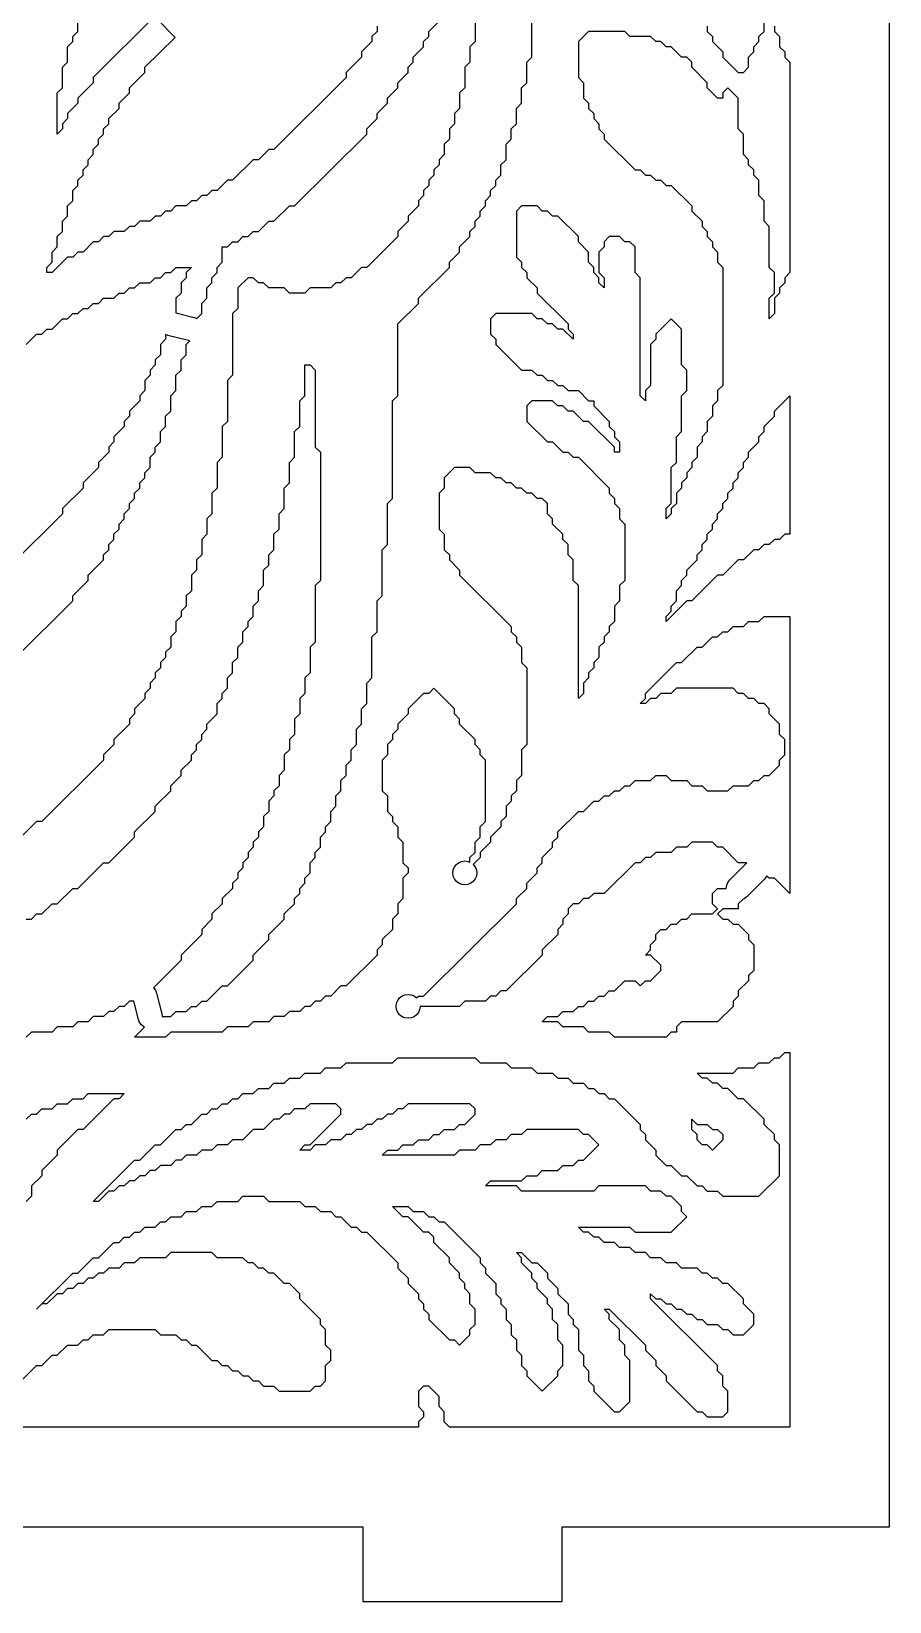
# Model space of a CAD drawing. Header units: millimetres. Extents: x 10 to 410, y 18 to 283.
# Drawn here: x 38.8 to 73.3, y 21 to 84 of the extents above; entities that cross this region are included whole.
import ezdxf

# ---------------------------------------------------------------- set-up
doc = ezdxf.new("R2010")
doc.units = ezdxf.units.MM
doc.layers.add('CUT', color=1, linetype='Continuous')

msp = doc.modelspace()

# ---------------------------------------------------------------- linework, layer by layer
at = {"layer": 'CUT'}
for points in [[(52.134, 147), (52.134, 144), (31.134, 144), (31.134, 147), (23.134, 147), (23.134, 144), (10, 144), (10, 24), (23.134, 24), (23.134, 21), (31.134, 21), (31.134, 24), (52.134, 24), (52.134, 21), (60.134, 21), (60.134, 24), (73.2679, 24), (73.2679, 144), (60.134, 144), (60.134, 147)], [(64.921032, 61.764706), (64.921032, 61.970588), (65.128028, 62.176471), (65.128028, 62.382353), (65.54202, 62.794118), (65.54202, 63), (65.749016, 63.205882), (65.749016, 63.411765), (65.956012, 63.617647), (65.956012, 63.823529), (66.163008, 64.029412), (66.163008, 64.235294), (66.370004, 64.441176), (66.370004, 64.647059), (66.577, 64.852941), (66.577, 65.058824), (66.783996, 65.264706), (66.783996, 65.470588), (66.990992, 65.676471), (66.990992, 65.882353), (67.197989, 66.088235), (67.197989, 66.294118), (67.404985, 66.5), (67.404985, 66.705882), (67.611981, 66.911765), (67.611981, 67.117647), (68.025973, 67.529412), (68.025973, 67.735294), (68.232969, 67.941176), (68.232969, 68.147059), (68.646961, 68.558824), (68.646961, 68.764706), (69.267949, 69.382353), (69.267949, 63.823529), (69.060953, 63.823529), (68.853957, 63.617647), (68.646961, 63.617647), (68.439965, 63.411765), (68.232969, 63.411765), (68.025973, 63.205882), (67.818977, 63.205882), (67.404985, 62.794118), (67.197989, 62.794118), (66.577, 62.176471), (66.370004, 62.176471), (65.335024, 61.147059), (65.128028, 61.147059), (64.300044, 60.323529), (64.300044, 60.529412), (64.50704, 60.735294), (64.50704, 60.941176), (64.714036, 61.147059), (64.714036, 61.558824)], [(63.265064, 57.029412), (63.472059, 57.235294), (63.472059, 57.441176), (64.714036, 58.676471), (64.921032, 58.676471), (65.54202, 59.294118), (65.749016, 59.294118), (66.163008, 59.705882), (66.370004, 59.705882), (66.577, 59.911765), (66.783996, 59.911765), (66.990992, 60.117647), (67.404985, 60.117647), (67.611981, 60.323529), (68.025973, 60.323529), (68.232969, 60.529412), (69.267949, 60.529412), (69.267949, 49.411765), (68.646961, 50.029412), (68.439965, 50.029412), (68.343851, 50.125009), (68.334904, 50.103245), (68.258892, 50.003628), (67.538314, 49.279153), (67.439109, 49.202604), (67.374631, 49.175692), (67.197989, 49), (67.197989, 48.794118), (66.577, 48.794118), (66.370004, 48.588235), (66.577, 48.382353), (66.783996, 48.382353), (66.990992, 48.176471), (67.197989, 48.176471), (67.611981, 47.764706), (67.611981, 47.558824), (67.818977, 47.352941), (67.818977, 46.323529), (67.611981, 46.117647), (67.611981, 45.911765), (67.197989, 45.5), (67.197989, 45.294118), (66.990992, 45.088235), (66.990992, 44.882353), (66.370004, 44.264706), (64.921032, 44.264706), (64.714036, 44.058824), (64.714036, 43.852941), (64.50704, 43.852941), (64.300044, 43.647059), (62.230083, 43.647059), (62.023087, 43.852941), (61.195103, 43.852941), (60.988107, 44.058824), (60.160122, 44.058824), (59.953126, 44.264706), (59.332138, 44.264706), (59.539134, 44.470588), (59.953126, 44.470588), (60.160122, 44.676471), (60.574114, 44.676471), (60.781111, 44.882353), (60.988107, 44.882353), (61.195103, 45.088235), (61.402099, 45.088235), (61.609095, 45.294118), (61.816091, 45.294118), (62.023087, 45.5), (62.230083, 45.5), (62.644075, 45.911765), (63.058067, 45.911765), (63.265063, 45.705882), (63.472059, 45.911765), (63.679055, 45.911765), (64.093048, 46.323529), (64.093048, 46.529412), (63.679055, 46.941176), (63.472059, 46.941176), (63.679055, 47.147059), (63.679055, 47.352941), (63.886052, 47.558824), (63.886052, 47.764706), (64.093048, 47.970588), (64.300044, 47.970588), (64.50704, 48.176471), (64.714036, 48.176471), (64.921032, 48.382353), (65.128028, 48.382353), (65.335024, 48.588235), (66.163008, 48.588235), (66.370004, 48.794118), (66.163008, 49), (66.163008, 49.411765), (66.370004, 49.617647), (66.718157, 49.617647), (66.734011, 49.740629), (66.78165, 49.856525), (66.857663, 49.956142), (67.544863, 50.647059), (67.197989, 50.647059), (66.577, 51.264706), (66.370004, 51.264706), (66.163008, 51.470588), (65.335024, 51.470588), (65.128028, 51.264706), (64.714036, 51.264706), (64.50704, 51.058824), (63.886052, 51.058824), (63.679055, 50.852941), (63.472059, 50.852941), (63.265063, 50.647059), (63.058067, 50.647059), (61.816091, 49.411765), (61.402099, 49.411765), (61.195103, 49.205882), (60.988107, 49.205882), (60.781111, 49), (60.574114, 49), (60.367118, 48.794118), (60.367118, 48.588235), (60.160122, 48.382353), (60.160122, 48.176471), (59.953126, 47.970588), (59.953126, 47.764706), (59.332138, 47.147059), (59.332138, 46.941176), (57.883166, 45.5), (57.67617, 45.5), (57.469174, 45.294118), (57.262177, 45.294118), (57.055181, 45.088235), (56.227197, 45.088235), (56.020201, 44.882353), (54.43024, 44.882353), (54.413885, 44.75812), (54.365933, 44.642353), (54.289652, 44.542942), (54.19024, 44.466661), (54.074474, 44.418709), (53.95024, 44.402353), (53.826007, 44.418709), (53.71024, 44.466661), (53.610829, 44.542942), (53.534548, 44.642353), (53.486596, 44.75812), (53.47024, 44.882353), (53.486596, 45.006586), (53.534548, 45.122353), (53.610829, 45.221764), (53.71024, 45.298045), (53.826007, 45.345997), (53.95024, 45.362353), (54.074474, 45.345997), (54.19024, 45.298045), (54.289652, 45.221764), (54.290446, 45.220728), (54.364233, 45.294118), (54.571229, 45.294118), (58.297158, 49), (58.297158, 49.205882), (58.71115, 49.617647), (58.71115, 49.823529), (59.125142, 50.235294), (59.125142, 50.441176), (59.332138, 50.647059), (59.332138, 50.852941), (59.74613, 51.264706), (59.74613, 51.470588), (59.953126, 51.676471), (59.953126, 51.882353), (60.781111, 52.705882), (60.988107, 52.705882), (61.402099, 53.117647), (61.609095, 53.117647), (61.816091, 53.323529), (62.023087, 53.323529), (62.230083, 53.529412), (62.437079, 53.529412), (62.644075, 53.735294), (62.851071, 53.735294), (63.058067, 53.941176), (63.679055, 53.941176), (63.886052, 54.147059), (64.300044, 54.147059), (64.50704, 53.941176), (65.128028, 53.941176), (65.335024, 53.735294), (65.749016, 53.735294), (65.956012, 53.529412), (66.783996, 53.529412), (66.990992, 53.735294), (67.611981, 53.735294), (67.818977, 53.941176), (68.025973, 53.941176), (68.232969, 54.147059), (68.439965, 54.147059), (68.853957, 54.558824), (68.853957, 54.764706), (69.060953, 54.970588), (69.060953, 55.588235), (68.853957, 55.794118), (68.853957, 56.205882), (68.439965, 56.617647), (68.439965, 56.823529), (68.232969, 57.029412), (68.025973, 57.029412), (67.818977, 57.235294), (67.611981, 57.235294), (67.404985, 57.441176), (67.197989, 57.441176), (66.990992, 57.647059), (64.714036, 57.647059), (64.50704, 57.441176), (64.093048, 57.441176), (63.886052, 57.235294), (63.679055, 57.235294), (63.472059, 57.029412)], [(66.163008, 39.117647), (65.956012, 39.323529), (65.749016, 39.323529), (65.54202, 39.529412), (65.54202, 39.735294), (65.335024, 39.941176), (65.335024, 40.352941), (65.54202, 40.147059), (65.956012, 40.147059), (66.163008, 39.941176), (66.370004, 39.941176), (66.577, 39.735294), (66.577, 39.529412)]]:
    msp.add_lwpolyline(points, close=True, dxfattribs=at)
for points in [[(56.641189, 85.029412), (56.641189, 83.588235), (56.434193, 83.382353), (56.434193, 82.764706), (56.227197, 82.558824), (56.227197, 81.735294), (56.020201, 81.529412), (56.020201, 80.911765), (55.813205, 80.705882), (55.813205, 80.294118), (55.606209, 80.088235), (55.606209, 79.676471), (55.399213, 79.470588), (55.399213, 79.058824), (55.192217, 78.852941), (55.192217, 78.647059), (54.985221, 78.441176), (54.985221, 78.235294), (54.778225, 78.029412), (54.778225, 77.823529), (54.571229, 77.617647), (54.571229, 77.411765), (54.364233, 77.205882), (54.364233, 77), (53.95024, 76.588235), (53.95024, 76.382353), (53.536248, 75.970588), (53.536248, 75.764706), (52.294272, 74.529412), (52.087276, 74.529412), (51.673284, 74.117647), (51.466288, 74.117647), (51.259292, 73.911765), (51.052296, 73.911765), (50.845299, 73.705882), (50.017315, 73.705882), (49.810319, 73.5), (49.189331, 73.5), (48.982335, 73.705882), (48.361347, 73.705882), (48.154351, 73.911765), (47.947355, 73.911765), (47.740358, 74.117647), (47.533362, 74.117647), (47.11937, 73.705882), (47.11937, 72.882353), (46.912374, 72.676471), (46.912374, 70.205882), (46.705378, 70), (46.705378, 68.352941), (46.498382, 68.147059), (46.498382, 66.911765), (46.291386, 66.705882), (46.291386, 65.676471), (46.08439, 65.470588), (46.08439, 64.647059), (45.877394, 64.441176), (45.877394, 63.823529), (45.670398, 63.617647), (45.670398, 63), (45.463402, 62.794118), (45.463402, 62.382353), (45.256406, 62.176471), (45.256406, 61.558824), (45.04941, 61.352941), (45.04941, 60.941176), (44.842414, 60.735294), (44.842414, 60.529412), (44.635418, 60.323529), (44.635418, 59.911765), (44.428421, 59.705882), (44.428421, 59.294118), (44.221425, 59.088235), (44.221425, 58.882353), (44.014429, 58.676471), (44.014429, 58.470588), (43.807433, 58.264706), (43.807433, 58.058824), (43.600437, 57.852941), (43.600437, 57.647059), (43.393441, 57.441176), (43.393441, 57.235294), (42.979449, 56.823529), (42.979449, 56.617647), (42.772453, 56.411765), (42.772453, 56.205882), (42.151465, 55.588235), (42.151465, 55.382353), (41.737473, 54.970588), (41.737473, 54.764706), (39.25352, 52.294118), (39.046524, 52.294118), (38.21854, 51.470588)], [(52.708264, 84.205882), (52.708264, 84), (52.501268, 83.794118), (52.501268, 83.588235), (52.087276, 83.176471), (52.087276, 82.970588), (51.466288, 82.352941), (51.466288, 82.147059), (48.568343, 79.264706), (48.361347, 79.264706), (47.947355, 78.852941), (47.740358, 78.852941), (46.912374, 78.029412), (46.705378, 78.029412), (46.291386, 77.617647), (46.08439, 77.617647), (45.877394, 77.411765), (45.670398, 77.411765), (45.463402, 77.205882), (45.256406, 77.205882), (45.04941, 77), (44.635418, 77), (44.428421, 76.794118), (44.221425, 76.794118), (44.014429, 76.588235), (43.807433, 76.588235), (43.600437, 76.382353), (43.186445, 76.382353), (42.979449, 76.176471), (42.772453, 76.176471), (42.565457, 75.970588), (42.151465, 75.970588), (41.944469, 75.764706), (41.737473, 75.764706), (41.530477, 75.558824), (41.32348, 75.558824), (40.909488, 75.147059), (40.702492, 75.147059), (40.495496, 74.941176), (40.2885, 74.941176), (39.667512, 74.323529), (39.460516, 74.323529), (39.460516, 74.529412), (39.667512, 74.735294), (39.667512, 75.147059), (39.874508, 75.352941), (39.874508, 75.764706), (40.081504, 75.970588), (40.081504, 76.382353), (40.2885, 76.588235), (40.2885, 77), (40.495496, 77.205882), (40.495496, 77.617647), (40.702492, 77.823529), (40.702492, 78.029412), (40.909488, 78.235294), (40.909488, 78.441176), (41.116484, 78.647059), (41.116484, 78.852941), (41.32348, 79.058824), (41.32348, 79.264706), (41.530477, 79.470588), (41.530477, 79.676471), (41.737473, 79.882353), (41.737473, 80.088235), (41.944469, 80.294118), (41.944469, 80.5), (42.358461, 80.911765), (42.358461, 81.117647), (42.772453, 81.529412), (42.772453, 81.735294), (43.393441, 82.352941), (43.393441, 82.558824), (44.601678, 83.760559), (43.8811, 84.485035)], [(43.796141, 84.606416), (41.32348, 82.147059), (41.32348, 81.941176), (40.702492, 81.323529), (40.702492, 81.117647), (40.2885, 80.705882), (40.2885, 80.5), (40.081504, 80.294118), (40.081504, 80.088235), (39.874508, 79.882353), (39.874508, 81.529412), (40.081504, 81.735294), (40.081504, 82.558824), (40.2885, 82.764706), (40.2885, 83.382353), (40.495496, 83.588235), (40.495496, 83.794118), (40.702492, 84), (40.702492, 84.411765)], [(38.632532, 48.382353), (38.839528, 48.382353), (39.046524, 48.588235), (39.25352, 48.588235), (39.667512, 49), (39.874508, 49), (40.495496, 49.617647), (40.702492, 49.617647), (41.737473, 50.647059), (41.944469, 50.647059), (42.979449, 51.676471), (42.979449, 51.882353), (43.807433, 52.705882), (43.807433, 52.911765), (44.428421, 53.529412), (44.428421, 53.735294), (44.842414, 54.147059), (44.842414, 54.352941), (45.256406, 54.764706), (45.256406, 54.970588), (45.463402, 55.176471), (45.463402, 55.382353), (45.670398, 55.588235), (45.670398, 55.794118), (45.877394, 56), (45.877394, 56.205882), (46.291386, 56.617647), (46.291386, 57.029412), (46.498382, 57.235294), (46.498382, 57.441176), (46.705378, 57.647059), (46.705378, 58.058824), (46.912374, 58.264706), (46.912374, 58.676471), (47.11937, 58.882353), (47.11937, 59.294118), (47.326366, 59.5), (47.326366, 59.911765), (47.533362, 60.117647), (47.533362, 60.323529), (47.740358, 60.529412), (47.740358, 60.941176), (47.947355, 61.147059), (47.947355, 61.558824), (48.154351, 61.764706), (48.154351, 62.382353), (48.361347, 62.588235), (48.361347, 63), (48.568343, 63.205882), (48.568343, 63.823529), (48.775339, 64.029412), (48.775339, 64.647059), (48.982335, 64.852941), (48.982335, 65.676471), (49.189331, 65.882353), (49.189331, 66.705882), (49.396327, 66.911765), (49.396327, 67.941176), (49.603323, 68.147059), (49.603323, 69.176471), (49.810319, 69.382353), (49.810319, 70.617647), (50.017315, 70.617647), (50.224311, 70.411765), (50.224311, 67.323529), (50.431307, 67.117647), (50.431307, 61.970588), (50.224311, 61.764706), (50.224311, 59.5), (50.017315, 59.294118), (50.017315, 58.264706), (49.810319, 58.058824), (49.810319, 57.441176), (49.603323, 57.235294), (49.603323, 56.617647), (49.396327, 56.411765), (49.396327, 55.794118), (49.189331, 55.588235), (49.189331, 55.176471), (48.982335, 54.970588), (48.982335, 54.352941), (48.775339, 54.147059), (48.775339, 53.735294), (48.568343, 53.529412), (48.568343, 53.323529), (48.361347, 53.117647), (48.361347, 52.705882), (48.154351, 52.5), (48.154351, 52.088235), (47.947355, 51.882353), (47.947355, 51.676471), (47.740358, 51.470588), (47.740358, 51.264706), (47.533362, 51.058824), (47.533362, 50.852941), (47.326366, 50.647059), (47.326366, 50.441176), (47.11937, 50.235294), (47.11937, 50.029412), (46.912374, 49.823529), (46.912374, 49.617647), (46.498382, 49.205882), (46.498382, 49), (46.08439, 48.588235), (46.08439, 48.382353), (45.670398, 47.970588), (45.670398, 47.764706), (44.842414, 46.941176), (44.842414, 46.735294), (43.73322, 45.632068), (43.738088, 45.628211), (43.812815, 45.527626), (43.858961, 45.411127), (44.065957, 44.587598), (44.079514, 44.470588), (44.428421, 44.470588), (44.635418, 44.676471), (45.04941, 44.676471), (45.256406, 44.882353), (45.463402, 44.882353), (45.670398, 45.088235), (45.877394, 45.088235), (46.498382, 45.705882), (46.705378, 45.705882), (47.740358, 46.735294), (47.740358, 46.941176), (48.361347, 47.558824), (48.361347, 47.764706), (48.982335, 48.382353), (48.982335, 48.588235), (49.396327, 49), (49.396327, 49.205882), (49.603323, 49.411765), (49.603323, 49.617647), (49.810319, 49.823529), (49.810319, 50.029412), (50.017315, 50.235294), (50.017315, 50.647059), (50.224311, 50.852941), (50.224311, 51.058824), (50.431307, 51.264706), (50.431307, 51.676471), (50.638303, 51.882353), (50.638303, 52.088235), (50.845299, 52.294118), (50.845299, 52.705882), (51.052296, 52.911765), (51.052296, 53.323529), (51.259292, 53.529412), (51.259292, 53.941176), (51.466288, 54.147059), (51.466288, 54.558824), (51.673284, 54.764706), (51.673284, 55.176471), (51.88028, 55.382353), (51.88028, 56), (52.087276, 56.205882), (52.087276, 56.823529), (52.294272, 57.029412), (52.294272, 57.852941), (52.501268, 58.058824), (52.501268, 59.705882), (52.708264, 59.911765), (52.708264, 61.147059), (52.91526, 61.352941), (52.91526, 63.205882), (53.122256, 63.411765), (53.122256, 65.058824), (53.329252, 65.264706), (53.329252, 69.176471), (53.536248, 69.382353), (53.536248, 72.264706), (54.364233, 73.088235), (54.364233, 73.294118), (55.606209, 74.529412), (55.606209, 74.735294), (56.020201, 75.147059), (56.020201, 75.352941), (56.434193, 75.764706), (56.434193, 75.970588), (56.641189, 76.176471), (56.641189, 76.382353), (56.848185, 76.588235), (56.848185, 76.794118), (57.055181, 77), (57.055181, 77.205882), (57.262177, 77.411765), (57.262177, 77.617647), (57.469174, 77.823529), (57.469174, 78.029412), (57.67617, 78.235294), (57.67617, 78.647059), (57.883166, 78.852941), (57.883166, 79.470588), (58.090162, 79.676471), (58.090162, 80.088235), (58.297158, 80.294118), (58.297158, 80.911765), (58.504154, 81.117647), (58.504154, 81.735294), (58.71115, 81.941176), (58.71115, 82.764706), (58.918146, 82.970588), (58.918146, 84.411765)], [(38.632532, 71.441176), (39.046524, 71.852941), (39.25352, 71.852941), (39.460516, 72.058824), (39.667512, 72.058824), (40.081504, 72.470588), (40.2885, 72.470588), (40.495496, 72.676471), (40.702492, 72.676471), (40.909488, 72.882353), (41.116484, 72.882353), (41.32348, 73.088235), (41.530477, 73.088235), (41.737473, 73.294118), (42.151465, 73.294118), (42.358461, 73.5), (42.565457, 73.5), (42.772453, 73.705882), (42.979449, 73.705882), (43.186445, 73.911765), (43.600437, 73.911765), (43.807433, 74.117647), (44.014429, 74.117647), (44.221425, 74.323529), (44.428421, 74.323529), (44.635418, 74.529412), (45.256406, 74.529412), (45.04941, 74.323529), (45.04941, 74.117647), (44.842414, 73.911765), (44.842414, 73.5), (44.635418, 73.294118), (44.635418, 72.707852), (45.372233, 72.524639), (45.47652, 72.483636), (45.670398, 72.676471), (45.670398, 73.088235), (45.877394, 73.294118), (45.877394, 73.705882), (46.08439, 73.911765), (46.08439, 74.117647), (46.291386, 74.323529), (46.291386, 74.529412), (46.498382, 74.735294), (46.498382, 75.352941), (46.705378, 75.352941), (46.912374, 75.558824), (47.11937, 75.558824), (47.326366, 75.764706), (47.533362, 75.764706), (47.740358, 75.970588), (47.947355, 75.970588), (48.361347, 76.382353), (48.568343, 76.382353), (49.189331, 77), (49.396327, 77), (52.294272, 79.882353), (52.294272, 80.088235), (52.708264, 80.5), (52.708264, 80.705882), (53.122256, 81.117647), (53.122256, 81.323529), (53.536248, 81.735294), (53.536248, 81.941176), (53.95024, 82.352941), (53.95024, 82.558824), (54.157236, 82.764706), (54.157236, 82.970588), (54.571229, 83.382353), (54.571229, 83.588235), (54.778225, 83.794118), (54.778225, 84), (55.192217, 84.411765)], [(68.646961, 84.205882), (68.646961, 84), (68.853957, 83.794118), (68.853957, 83.382353), (69.060953, 83.176471), (69.060953, 82.970588), (69.267949, 82.764706), (69.267949, 74.323529), (69.060953, 74.117647), (69.060953, 73.911765), (68.853957, 73.705882), (68.853957, 73.5), (68.646961, 73.294118), (68.646961, 72.676471), (68.439965, 72.470588), (68.439965, 73.294118), (68.646961, 73.5), (68.646961, 74.323529), (68.439965, 74.529412), (68.439965, 76.176471), (68.232969, 76.382353), (68.232969, 77.205882), (68.025973, 77.411765), (68.025973, 78.029412), (67.818977, 78.235294), (67.818977, 78.441176), (67.611981, 78.647059), (67.611981, 78.852941), (67.404985, 79.058824), (67.404985, 79.882353), (67.197989, 80.088235), (67.197989, 81.323529), (66.783996, 81.735294), (66.577, 81.529412), (66.577, 81.323529), (66.370004, 81.323529), (65.956012, 81.735294), (65.956012, 81.941176), (65.335024, 82.558824), (65.335024, 82.764706), (65.128028, 82.970588), (64.921032, 82.970588), (64.50704, 83.382353), (64.300044, 83.382353), (64.093048, 83.588235), (63.886052, 83.588235), (63.679055, 83.794118), (62.851071, 83.794118), (62.644075, 84), (61.195103, 84), (60.781111, 83.588235), (60.781111, 82.147059), (60.988107, 81.941176), (60.988107, 81.323529), (61.195103, 81.117647), (61.195103, 80.911765), (61.402099, 80.705882), (61.402099, 80.5), (61.609095, 80.294118), (61.609095, 80.088235), (61.816091, 79.882353), (61.816091, 79.676471), (63.058067, 78.441176), (63.265063, 78.441176), (63.472059, 78.235294), (63.679055, 78.235294), (63.886052, 78.029412), (64.093048, 78.029412), (64.300044, 77.823529), (64.50704, 77.823529), (65.335024, 77), (65.335024, 76.794118), (65.749016, 76.382353), (65.749016, 76.176471), (65.956012, 75.970588), (65.956012, 75.764706), (66.163008, 75.558824), (66.163008, 75.352941), (66.370004, 75.147059), (66.370004, 74.735294), (66.577, 74.529412), (66.577, 69.794118), (66.370004, 69.588235), (66.370004, 69.176471), (66.163008, 68.970588), (66.163008, 68.558824), (65.956012, 68.352941), (65.956012, 67.941176), (65.749016, 67.735294), (65.749016, 67.529412), (65.54202, 67.323529), (65.54202, 66.911765), (65.335024, 66.705882), (65.335024, 66.5), (65.128028, 66.294118), (65.128028, 66.088235), (64.921032, 65.882353), (64.921032, 65.676471), (64.714036, 65.470588), (64.714036, 65.058824), (64.50704, 64.852941), (64.50704, 64.647059), (64.300044, 64.441176), (64.300044, 64.852941), (64.50704, 65.058824), (64.50704, 66.5), (64.714036, 66.705882), (64.714036, 67.735294), (64.921032, 67.941176), (64.921032, 69.382353), (65.128028, 69.588235), (65.128028, 70.411765), (64.921032, 70.617647), (64.921032, 72.058824), (64.50704, 72.470588), (63.886052, 71.852941), (63.886052, 71.647059), (63.679055, 71.441176), (63.679055, 69.794118), (63.472059, 69.588235), (63.472059, 69.176471), (63.265063, 69.382353), (63.265063, 74.117647), (63.058067, 74.323529), (63.058067, 75.352941), (62.851071, 75.558824), (62.644075, 75.558824), (62.437079, 75.764706), (62.023087, 75.764706), (61.816091, 75.558824), (61.816091, 75.352941), (61.609095, 75.147059), (61.609095, 74.323529), (61.816091, 74.117647), (61.816091, 73.705882), (61.609095, 73.911765), (61.609095, 74.117647), (61.402099, 74.323529), (61.402099, 74.529412), (61.195103, 74.735294), (61.195103, 75.147059), (60.781111, 75.558824), (60.781111, 75.764706), (59.953126, 76.588235), (59.74613, 76.588235), (59.539134, 76.794118), (59.332138, 76.794118), (59.125142, 77), (58.504154, 77), (58.297158, 76.794118), (58.297158, 74.941176), (58.504154, 74.735294), (58.504154, 74.529412), (58.71115, 74.323529), (58.71115, 74.117647), (59.125142, 73.705882), (59.125142, 73.5), (60.367118, 72.264706), (60.367118, 72.058824), (60.574114, 71.852941), (60.574114, 71.647059), (60.160122, 72.058824), (59.953126, 72.058824), (59.74613, 72.264706), (59.539134, 72.264706), (59.332138, 72.470588), (59.125142, 72.470588), (58.918146, 72.676471), (57.469174, 72.676471), (57.262177, 72.470588), (57.262177, 71.852941), (57.469174, 71.647059), (57.469174, 71.441176), (58.504154, 70.411765), (58.918146, 70.411765), (59.125142, 70.205882), (59.332138, 70.205882), (59.539134, 70), (59.74613, 70), (59.953126, 69.794118), (60.160122, 69.794118), (60.367118, 69.588235), (60.781111, 69.588235), (61.195103, 69.176471), (61.402099, 69.176471), (61.402099, 68.970588), (62.023087, 68.352941), (62.023087, 68.147059), (62.230083, 67.941176), (62.230083, 67.735294), (62.437079, 67.529412), (62.437079, 67.117647), (62.230083, 67.117647), (62.230083, 67.323529), (61.195103, 68.352941), (60.988107, 68.352941), (60.574114, 68.764706), (60.367118, 68.764706), (60.160122, 68.970588), (59.953126, 68.970588), (59.74613, 69.176471), (58.918146, 69.176471), (58.71115, 68.970588), (58.71115, 68.352941), (59.539134, 67.529412), (59.74613, 67.529412), (60.160122, 67.117647), (60.367118, 67.117647), (60.574114, 66.911765), (60.781111, 66.911765), (62.023087, 65.676471), (62.023087, 65.470588), (62.230083, 65.264706), (62.230083, 65.058824), (62.437079, 64.852941), (62.437079, 64.441176), (62.644075, 64.235294), (62.644075, 61.970588), (62.437079, 61.764706), (62.437079, 61.147059), (62.230083, 60.941176), (62.230083, 60.323529), (62.023087, 60.117647), (62.023087, 59.911765), (61.816091, 59.705882), (61.816091, 59.5), (61.609095, 59.294118), (61.609095, 58.882353), (61.402099, 58.676471), (61.402099, 58.470588), (61.195103, 58.264706), (61.195103, 58.058824), (60.988107, 57.852941), (60.988107, 57.441176), (60.781111, 57.235294), (60.781111, 61.764706), (60.574114, 61.970588), (60.574114, 62.794118), (60.367118, 63), (60.367118, 63.411765), (60.160122, 63.617647), (60.160122, 63.823529), (59.74613, 64.235294), (59.74613, 64.441176), (59.539134, 64.647059), (59.539134, 65.058824), (59.332138, 65.264706), (59.125142, 65.264706), (58.918146, 65.470588), (58.71115, 65.470588), (58.504154, 65.676471), (58.297158, 65.676471), (58.090162, 65.882353), (57.883166, 65.882353), (57.67617, 66.088235), (57.469174, 66.088235), (57.262177, 66.294118), (56.641189, 66.294118), (56.434193, 66.5), (55.813205, 66.5), (55.399213, 66.088235), (55.399213, 65.676471), (55.192217, 65.470588), (55.192217, 64.029412), (55.399213, 63.823529), (55.399213, 63.205882), (55.606209, 63), (55.606209, 62.794118), (56.020201, 62.382353), (56.020201, 62.176471), (58.090162, 60.117647), (58.090162, 59.911765), (58.297158, 59.705882), (58.297158, 59.5), (58.504154, 59.294118), (58.504154, 58.676471), (58.71115, 58.470588), (58.71115, 55.382353), (58.504154, 55.176471), (58.504154, 54.147059), (58.297158, 53.941176), (58.297158, 53.529412), (58.090162, 53.323529), (58.090162, 53.117647), (57.883166, 52.911765), (57.883166, 52.5), (57.67617, 52.294118), (57.67617, 52.088235), (57.262177, 51.676471), (57.262177, 51.470588), (56.848185, 51.058824), (56.848185, 50.852941), (56.567403, 50.57367), (56.642889, 50.475294), (56.690842, 50.359527), (56.707197, 50.235294), (56.690842, 50.111061), (56.642889, 49.995294), (56.566608, 49.895883), (56.467197, 49.819602), (56.35143, 49.77165), (56.227197, 49.755294), (56.102964, 49.77165), (55.987197, 49.819602), (55.887786, 49.895883), (55.811505, 49.995294), (55.763553, 50.111061), (55.747197, 50.235294), (55.763553, 50.359527), (55.811505, 50.475294), (55.887786, 50.574705), (55.987197, 50.650986), (56.102964, 50.698939), (56.227197, 50.715294), (56.35143, 50.698939), (56.434193, 50.664657), (56.434193, 50.852941), (56.641189, 51.058824), (56.641189, 51.470588), (56.848185, 51.676471), (56.848185, 52.088235), (57.055181, 52.294118), (57.055181, 54.764706), (56.848185, 54.970588), (56.848185, 55.176471), (56.641189, 55.382353), (56.641189, 55.588235), (56.020201, 56.205882), (56.020201, 56.411765), (55.813205, 56.617647), (55.813205, 56.823529), (54.985221, 57.647059), (54.778225, 57.441176), (54.571229, 57.441176), (53.95024, 56.823529), (53.95024, 56.617647), (53.536248, 56.205882), (53.536248, 56), (53.329252, 55.794118), (53.329252, 55.588235), (53.122256, 55.382353), (53.122256, 54.970588), (52.91526, 54.764706), (52.91526, 53.529412), (53.122256, 53.323529), (53.122256, 52.705882), (53.329252, 52.5), (53.329252, 52.294118), (53.536248, 52.088235), (53.536248, 51.676471), (53.743244, 51.470588), (53.743244, 50.647059), (53.95024, 50.441176), (53.95024, 50.235294), (53.743244, 50.029412), (53.743244, 49.205882), (53.536248, 49), (53.536248, 48.588235), (53.329252, 48.382353), (53.329252, 47.970588), (52.91526, 47.558824), (52.91526, 47.352941), (52.708264, 47.147059), (52.708264, 46.941176), (51.466288, 45.705882), (51.259292, 45.705882), (50.845299, 45.294118), (50.638303, 45.294118), (50.431307, 45.088235), (50.224311, 45.088235), (50.017315, 44.882353), (49.810319, 44.882353), (49.603323, 44.676471), (49.189331, 44.676471), (48.982335, 44.470588), (48.568343, 44.470588), (48.361347, 44.264706), (47.740358, 44.264706), (47.533362, 44.058824), (46.705378, 44.058824), (46.498382, 43.852941), (44.428421, 43.852941), (44.221425, 43.647059), (42.979449, 43.647059), (43.381386, 44.046833), (43.354003, 44.058678), (43.25579, 44.136495), (43.181064, 44.23708), (43.134917, 44.353579), (42.95026, 45.088235), (42.772453, 45.088235), (42.565457, 44.882353), (42.358461, 44.882353), (42.151465, 44.676471), (41.944469, 44.676471), (41.737473, 44.470588), (41.32348, 44.470588), (41.116484, 44.264706), (40.702492, 44.264706), (40.495496, 44.058824), (39.874508, 44.058824), (39.667512, 43.852941), (38.839528, 43.852941), (38.632532, 43.647059)], [(65.956012, 84.205882), (65.956012, 84), (66.163008, 83.794118), (66.163008, 83.588235), (66.577, 83.176471), (66.577, 82.970588), (67.197989, 82.352941), (67.404985, 82.352941), (67.611981, 82.558824), (67.611981, 82.970588), (67.818977, 83.176471), (67.818977, 83.382353), (68.025973, 83.588235), (68.025973, 83.794118), (68.232969, 84), (68.232969, 84.411765)], [(38.21854, 58.882353), (40.495496, 61.147059), (40.495496, 61.352941), (41.116484, 61.970588), (41.116484, 62.176471), (41.737473, 62.794118), (41.737473, 63), (41.944469, 63.205882), (41.944469, 63.411765), (42.151465, 63.617647), (42.151465, 63.823529), (42.358461, 64.029412), (42.358461, 64.235294), (42.565457, 64.441176), (42.565457, 64.647059), (42.772453, 64.852941), (42.772453, 65.058824), (42.979449, 65.264706), (42.979449, 65.470588), (43.186445, 65.676471), (43.186445, 65.882353), (43.393441, 66.088235), (43.393441, 66.294118), (43.600437, 66.5), (43.600437, 66.911765), (43.807433, 67.117647), (43.807433, 67.323529), (44.014429, 67.529412), (44.014429, 67.941176), (44.221425, 68.147059), (44.221425, 68.558824), (44.428421, 68.764706), (44.428421, 69.382353), (44.635418, 69.588235), (44.635418, 70.205882), (44.842414, 70.411765), (44.842414, 70.823529), (45.04941, 71.029412), (45.04941, 71.441176), (45.195775, 71.586755), (45.140578, 71.593008), (44.312594, 71.79889), (44.221425, 71.834736), (44.221425, 71.647059), (44.014429, 71.441176), (44.014429, 71.029412), (43.807433, 70.823529), (43.807433, 70.617647), (43.600437, 70.411765), (43.600437, 70.205882), (43.393441, 70), (43.393441, 69.588235), (43.186445, 69.382353), (43.186445, 69.176471), (42.772453, 68.764706), (42.772453, 68.558824), (42.565457, 68.352941), (42.565457, 68.147059), (42.151465, 67.735294), (42.151465, 67.529412), (41.944469, 67.323529), (41.944469, 67.117647), (41.530477, 66.705882), (41.530477, 66.5), (40.909488, 65.882353), (40.909488, 65.676471), (40.081504, 64.852941), (40.081504, 64.647059), (38.011543, 62.588235)], [(38.425536, 29.852941), (39.046524, 30.470588), (39.25352, 30.470588), (39.667512, 30.882353), (39.874508, 30.882353), (40.2885, 31.294118), (40.702492, 31.294118), (40.909488, 31.5), (41.116484, 31.5), (41.32348, 31.705882), (41.737473, 31.705882), (41.944469, 31.911765), (43.807433, 31.911765), (44.014429, 31.705882), (44.635418, 31.705882), (44.842414, 31.5), (45.04941, 31.5), (45.256406, 31.294118), (45.463402, 31.294118), (46.08439, 30.676471), (46.291386, 30.676471), (46.498382, 30.470588), (46.705378, 30.470588), (46.912374, 30.264706), (47.11937, 30.264706), (47.326366, 30.058824), (47.533362, 30.058824), (47.740358, 29.852941), (47.947355, 29.852941), (48.154351, 29.647059), (48.568343, 29.647059), (48.775339, 29.441176), (50.017315, 29.441176), (50.224311, 29.647059), (50.431307, 29.647059), (50.638303, 29.852941), (50.638303, 30.470588), (50.845299, 30.676471), (50.845299, 31.088235), (50.638303, 31.294118), (50.638303, 31.911765), (50.431307, 32.117647), (50.431307, 32.323529), (49.603323, 33.147059), (49.603323, 33.352941), (49.189331, 33.764706), (48.982335, 33.764706), (48.568343, 34.176471), (48.361347, 34.176471), (48.154351, 34.382353), (47.947355, 34.382353), (47.740358, 34.588235), (47.533362, 34.588235), (47.326366, 34.794118), (46.291386, 34.794118), (46.08439, 35), (44.428421, 35), (44.221425, 34.794118), (43.186445, 34.794118), (42.979449, 34.588235), (42.565457, 34.588235), (42.358461, 34.382353), (41.944469, 34.382353), (41.737473, 34.176471), (41.530477, 34.176471), (41.32348, 33.970588), (41.116484, 33.970588), (40.909488, 33.764706), (40.702492, 33.764706), (40.495496, 33.558824), (40.2885, 33.558824), (40.081504, 33.352941), (39.874508, 33.352941), (39.460516, 32.941176), (39.25352, 32.941176), (39.046524, 32.735294), (40.495496, 34.176471), (40.702492, 34.176471), (41.32348, 34.794118), (41.530477, 34.794118), (42.151465, 35.411765), (42.358461, 35.411765), (42.565457, 35.617647), (42.772453, 35.617647), (42.979449, 35.823529), (43.186445, 35.823529), (43.393441, 36.029412), (43.807433, 36.029412), (44.014429, 36.235294), (44.221425, 36.235294), (44.428421, 36.441176), (44.842414, 36.441176), (45.04941, 36.647059), (45.463402, 36.647059), (45.670398, 36.852941), (46.08439, 36.852941), (46.291386, 37.058824), (47.11937, 37.058824), (47.326366, 37.264706), (48.154351, 37.264706), (48.361347, 37.058824), (49.603323, 37.058824), (49.810319, 36.852941), (50.224311, 36.852941), (50.431307, 36.647059), (50.845299, 36.647059), (51.052296, 36.441176), (51.259292, 36.441176), (51.673284, 36.029412), (51.88028, 36.029412), (52.087276, 35.823529), (52.294272, 35.823529), (53.536248, 34.588235), (53.536248, 34.382353), (53.95024, 33.970588), (53.95024, 33.764706), (54.364233, 33.352941), (54.364233, 33.147059), (54.571229, 32.941176), (54.571229, 32.735294), (54.778225, 32.529412), (54.778225, 32.323529), (55.606209, 31.5), (55.813205, 31.5), (56.020201, 31.294118), (56.434193, 31.705882), (56.434193, 31.911765), (56.641189, 32.117647), (56.641189, 32.735294), (56.434193, 32.941176), (56.434193, 33.352941), (56.227197, 33.558824), (56.227197, 33.764706), (56.020201, 33.970588), (56.020201, 34.176471), (55.606209, 34.588235), (55.606209, 34.794118), (54.985221, 35.411765), (54.985221, 35.617647), (54.778225, 35.823529), (54.571229, 35.823529), (53.95024, 36.441176), (53.743244, 36.441176), (53.329252, 36.852941), (53.95024, 36.852941), (54.157236, 36.647059), (54.571229, 36.647059), (54.778225, 36.441176), (54.985221, 36.441176), (55.192217, 36.235294), (55.399213, 36.235294), (56.848185, 34.794118), (56.848185, 34.588235), (57.055181, 34.382353), (57.055181, 34.176471), (57.469174, 33.764706), (57.469174, 33.352941), (57.67617, 33.147059), (57.67617, 32.941176), (57.883166, 32.735294), (57.883166, 32.323529), (58.090162, 32.117647), (58.090162, 31.705882), (58.297158, 31.5), (58.297158, 31.088235), (58.504154, 30.882353), (58.504154, 30.470588), (58.71115, 30.264706), (58.71115, 30.058824), (59.332138, 29.441176), (59.953126, 30.058824), (59.953126, 30.264706), (60.160122, 30.470588), (60.160122, 31.294118), (59.953126, 31.5), (59.953126, 32.117647), (59.74613, 32.323529), (59.74613, 32.735294), (59.539134, 32.941176), (59.539134, 33.147059), (59.125142, 33.558824), (59.125142, 33.764706), (58.918146, 33.970588), (58.918146, 34.176471), (58.504154, 34.588235), (58.504154, 34.794118), (58.297158, 35), (58.504154, 35), (58.918146, 34.588235), (59.125142, 34.588235), (59.539134, 34.176471), (59.539134, 33.970588), (59.953126, 33.558824), (59.953126, 33.352941), (60.367118, 32.941176), (60.367118, 32.529412), (60.574114, 32.323529), (60.574114, 32.117647), (60.781111, 31.911765), (60.781111, 31.088235), (60.988107, 30.882353), (60.988107, 30.470588), (61.195103, 30.264706), (61.195103, 29.852941), (61.402099, 29.647059), (61.402099, 29.441176), (62.230083, 28.617647), (62.437079, 28.617647), (62.851071, 29.029412), (62.851071, 30.676471), (62.644075, 30.882353), (62.644075, 31.294118), (62.437079, 31.5), (62.437079, 31.911765), (62.023087, 32.323529), (62.023087, 32.529412), (61.816091, 32.735294), (62.023087, 32.735294), (63.472059, 31.294118), (63.472059, 31.088235), (63.886052, 30.676471), (63.886052, 30.470588), (64.300044, 30.058824), (64.300044, 29.852941), (65.54202, 28.617647), (65.749016, 28.617647), (65.956012, 28.411765), (66.577, 28.411765), (66.783996, 28.617647), (66.783996, 29.441176), (66.577, 29.647059), (66.577, 30.058824), (66.370004, 30.264706), (66.370004, 30.470588), (63.679055, 33.147059), (63.679055, 33.352941), (63.886052, 33.147059), (64.093048, 33.147059), (64.300044, 32.941176), (64.50704, 32.941176), (64.714036, 32.735294), (64.921032, 32.735294), (65.128028, 32.529412), (65.335024, 32.529412), (65.54202, 32.323529), (65.749016, 32.323529), (65.956012, 32.117647), (66.370004, 32.117647), (66.577, 31.911765), (66.783996, 31.911765), (66.990992, 31.705882), (67.404985, 31.705882), (67.818977, 32.117647), (67.818977, 32.529412), (67.404985, 32.941176), (67.404985, 33.147059), (66.783996, 33.764706), (66.577, 33.764706), (66.370004, 33.970588), (66.163008, 33.970588), (65.956012, 34.176471), (65.749016, 34.176471), (65.54202, 34.382353), (64.921032, 34.382353), (64.714036, 34.588235), (64.300044, 34.588235), (64.093048, 34.794118), (63.679055, 34.794118), (63.472059, 35), (63.058067, 35), (62.851071, 35.205882), (62.437079, 35.205882), (62.230083, 35.411765), (61.816091, 35.411765), (61.609095, 35.617647), (61.402099, 35.617647), (61.195103, 35.823529), (60.988107, 35.823529), (60.781111, 36.029412), (62.851071, 36.029412), (63.058067, 35.823529), (64.50704, 35.823529), (65.128028, 36.441176), (64.921032, 36.647059), (64.921032, 36.852941), (64.50704, 37.264706), (64.300044, 37.264706), (64.093048, 37.470588), (63.679055, 37.470588), (63.472059, 37.676471), (61.609095, 37.676471), (61.402099, 37.470588), (58.504154, 37.470588), (58.297158, 37.676471), (57.055181, 37.676471), (57.262177, 37.882353), (58.504154, 37.882353), (58.71115, 38.088235), (59.125142, 38.088235), (59.332138, 38.294118), (59.953126, 38.294118), (60.160122, 38.5), (60.574114, 38.5), (60.781111, 38.705882), (60.988107, 38.705882), (61.609095, 39.323529), (61.195103, 39.735294), (60.988107, 39.735294), (60.781111, 39.941176), (58.71115, 39.941176), (58.504154, 39.735294), (58.090162, 39.735294), (57.883166, 39.529412), (57.469174, 39.529412), (57.262177, 39.323529), (56.848185, 39.323529), (56.641189, 39.117647), (56.020201, 39.117647), (55.813205, 38.911765), (52.91526, 38.911765), (53.122256, 39.117647), (53.536248, 39.117647), (53.743244, 39.323529), (54.157236, 39.323529), (54.364233, 39.529412), (54.778225, 39.529412), (54.985221, 39.735294), (55.192217, 39.735294), (55.399213, 39.941176), (55.813205, 39.941176), (56.020201, 40.147059), (56.227197, 40.147059), (56.641189, 40.558824), (56.641189, 40.764706), (56.434193, 40.970588), (53.95024, 40.970588), (53.743244, 40.764706), (53.536248, 40.764706), (53.329252, 40.558824), (53.122256, 40.558824), (52.91526, 40.352941), (52.708264, 40.352941), (52.501268, 40.147059), (52.294272, 40.147059), (52.087276, 39.941176), (51.88028, 39.941176), (51.673284, 39.735294), (51.466288, 39.735294), (51.259292, 39.529412), (50.845299, 39.529412), (50.638303, 39.323529), (50.224311, 39.323529), (50.017315, 39.117647), (49.603323, 39.117647), (49.810319, 39.323529), (50.017315, 39.323529), (51.259292, 40.558824), (51.259292, 40.764706), (51.052296, 40.970588), (50.017315, 40.970588), (49.810319, 40.764706), (49.396327, 40.764706), (49.189331, 40.558824), (48.982335, 40.558824), (48.775339, 40.352941), (48.568343, 40.352941), (48.154351, 39.941176), (47.740358, 39.941176), (47.326366, 39.529412), (46.912374, 39.529412), (46.705378, 39.323529), (46.291386, 39.323529), (46.08439, 39.117647), (45.670398, 39.117647), (45.463402, 38.911765), (45.04941, 38.911765), (44.842414, 38.705882), (44.635418, 38.705882), (44.428421, 38.5), (44.014429, 38.5), (43.807433, 38.294118), (43.600437, 38.294118), (43.393441, 38.088235), (43.186445, 38.088235), (42.979449, 37.882353), (42.772453, 37.882353), (42.565457, 37.676471), (42.358461, 37.676471), (42.151465, 37.470588), (41.944469, 37.470588), (41.530477, 37.058824), (41.32348, 37.058824), (42.979449, 38.705882), (43.186445, 38.705882), (43.807433, 39.323529), (44.014429, 39.323529), (44.635418, 39.941176), (44.842414, 39.941176), (45.04941, 40.147059), (45.256406, 40.147059), (45.670398, 40.558824), (45.877394, 40.558824), (46.08439, 40.764706), (46.291386, 40.764706), (46.498382, 40.970588), (46.705378, 40.970588), (46.912374, 41.176471), (47.11937, 41.176471), (47.326366, 41.382353), (47.740358, 41.382353), (47.947355, 41.588235), (48.361347, 41.588235), (48.568343, 41.794118), (48.982335, 41.794118), (49.189331, 42), (49.603323, 42), (49.810319, 42.205882), (50.431307, 42.205882), (50.638303, 42.411765), (51.259292, 42.411765), (51.466288, 42.617647), (53.329252, 42.617647), (53.536248, 42.823529), (56.641189, 42.823529), (56.848185, 42.617647), (57.883166, 42.617647), (58.090162, 42.411765), (58.918146, 42.411765), (59.125142, 42.205882), (59.74613, 42.205882), (59.953126, 42), (60.367118, 42), (60.574114, 41.794118), (60.988107, 41.794118), (61.195103, 41.588235), (61.402099, 41.588235), (61.609095, 41.382353), (61.816091, 41.382353), (62.023087, 41.176471), (62.230083, 41.176471), (63.265063, 40.147059), (63.265063, 39.941176), (63.472059, 39.735294), (63.472059, 39.529412), (63.886052, 39.117647), (63.886052, 38.911765), (64.300044, 38.5), (64.50704, 38.5), (64.921032, 38.088235), (65.128028, 38.088235), (65.54202, 37.676471), (65.749016, 37.676471), (65.956012, 37.470588), (66.370004, 37.470588), (66.577, 37.264706), (68.025973, 37.264706), (68.853957, 38.088235), (68.853957, 39.323529), (68.646961, 39.529412), (68.646961, 39.735294), (68.232969, 40.147059), (68.232969, 40.352941), (67.404985, 41.176471), (67.197989, 41.176471), (66.783996, 41.588235), (66.577, 41.588235), (66.370004, 41.794118), (66.163008, 41.794118), (65.956012, 42), (65.749016, 42), (65.54202, 42.205882), (66.990992, 42.205882), (67.197989, 42.411765), (67.818977, 42.411765), (68.025973, 42.617647), (68.439965, 42.617647), (68.646961, 42.823529), (68.853957, 42.823529), (69.060953, 43.029412), (69.267949, 43.029412), (69.267949, 28), (55.606209, 28), (55.399213, 28.205882), (55.399213, 28.617647), (55.192217, 28.823529), (55.192217, 29.235294), (54.778225, 29.647059), (54.571229, 29.647059), (54.364233, 29.441176), (54.364233, 28.823529), (54.571229, 28.617647), (54.571229, 28.411765), (54.364233, 28.205882), (54.364233, 28), (37.390555, 28)], [(38.632532, 40.352941), (38.839528, 40.558824), (39.046524, 40.558824), (39.25352, 40.764706), (39.667512, 40.764706), (39.874508, 40.970588), (40.2885, 40.970588), (40.495496, 41.176471), (40.909488, 41.176471), (41.116484, 41.382353), (42.565457, 41.382353), (42.358461, 41.176471), (42.151465, 41.176471), (40.909488, 39.941176), (40.702492, 39.941176), (39.874508, 39.117647), (39.874508, 38.911765), (39.25352, 38.294118), (39.25352, 38.088235), (38.839528, 37.676471), (38.839528, 37.264706), (38.632532, 37.058824)]]:
    msp.add_lwpolyline(points, dxfattribs=at)

doc.saveas('drawing.dxf')
